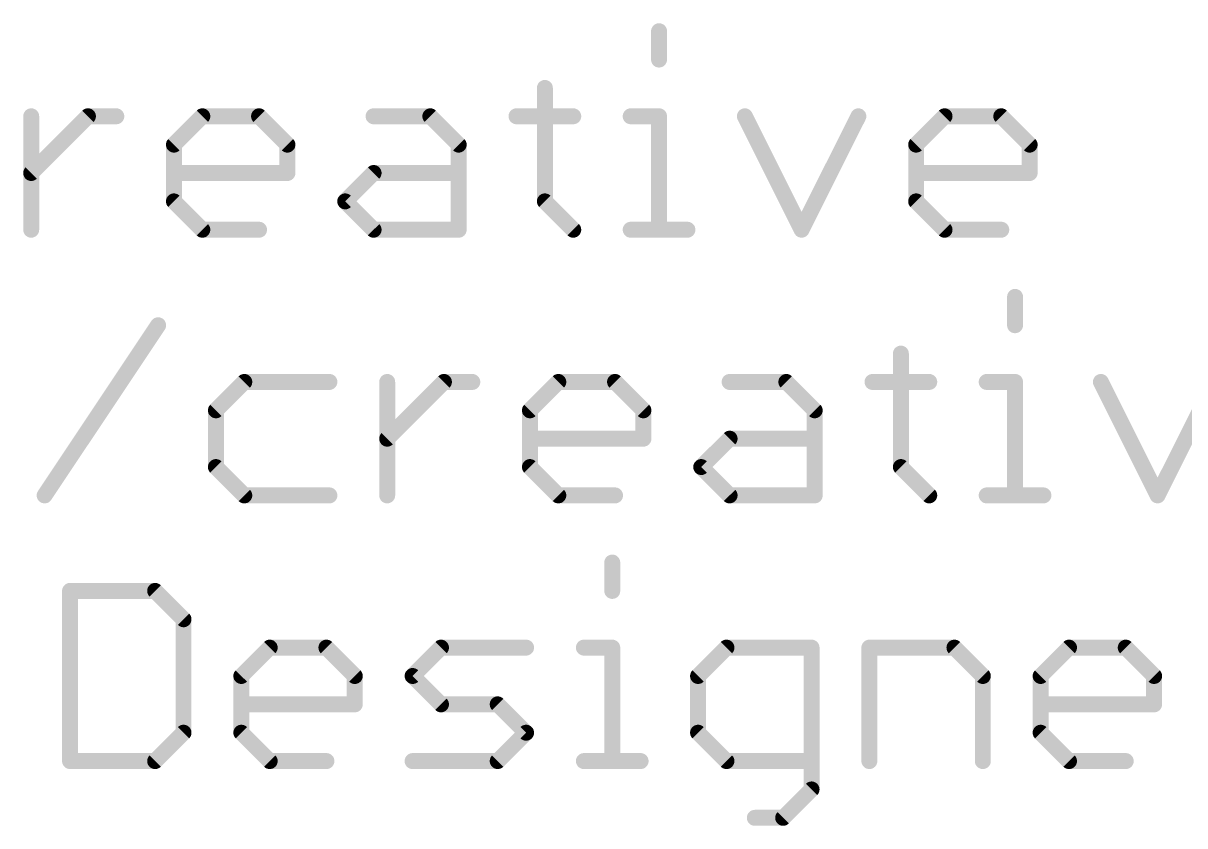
# Model space of a CAD drawing. Extents: x -33 to 74, y -11 to 28.
# Drawn here: x -1.64 to 9.46, y -10.7 to -3.03 of the extents above; entities that cross this region are included whole.
import ezdxf

# ---------------------------------------------------------------- set-up
doc = ezdxf.new("R2010")
doc.units = 0
doc.layers.add('51', color=53, linetype='CONTINUOUS')

msp = doc.modelspace()

# ---------------------------------------------------------------- linework, layer by layer
at = {"layer": '51', "const_width": 0.1524}
for points in [[(4.4362, -3.1056), (4.4362, -3.3768)], [(3.3448, -3.648), (3.3448, -4.7326)], [(-1.565, -5.0038), (-1.565, -3.9191)], [(-1.565, -4.4615), (-1.0226, -3.9191)], [(-1.0226, -3.9191), (-0.7515, -3.9191)], [(-0.2007, -4.1903), (0.0705, -3.9191)], [(0.0705, -3.9191), (0.6128, -3.9191)], [(0.6128, -3.9191), (0.884, -4.1903)], [(1.7076, -3.9191), (2.25, -3.9191)], [(2.25, -3.9191), (2.5211, -4.1903)], [(3.0736, -3.9191), (3.616, -3.9191)], [(4.1651, -3.9191), (4.4362, -3.9191)], [(4.4362, -3.9191), (4.4362, -5.0038)], [(5.2565, -3.9191), (5.7988, -5.0038)], [(5.7988, -5.0038), (6.3412, -3.9191)], [(6.8937, -4.1903), (7.1648, -3.9191)], [(7.1648, -3.9191), (7.7072, -3.9191)], [(7.7072, -3.9191), (7.9783, -4.1903)], [(-0.2007, -4.7326), (-0.2007, -4.1903)], [(0.884, -4.1903), (0.884, -4.4615)], [(2.5211, -4.1903), (2.5211, -5.0038)], [(6.8937, -4.7326), (6.8937, -4.1903)], [(7.9783, -4.1903), (7.9783, -4.4615)], [(0.884, -4.4615), (-0.2007, -4.4615)], [(1.4365, -4.7326), (1.7076, -4.4615)], [(1.7076, -4.4615), (2.5211, -4.4615)], [(7.9783, -4.4615), (6.8937, -4.4615)], [(0.0705, -5.0038), (-0.2007, -4.7326)], [(1.7076, -5.0038), (1.4365, -4.7326)], [(3.3448, -4.7326), (3.616, -5.0038)], [(7.1648, -5.0038), (6.8937, -4.7326)], [(0.6128, -5.0038), (0.0705, -5.0038)], [(2.5211, -5.0038), (1.7076, -5.0038)], [(4.1651, -5.0038), (4.7074, -5.0038)], [(7.7072, -5.0038), (7.1648, -5.0038)], [(7.839, -5.6456), (7.839, -5.9168)], [(-1.4366, -7.5438), (-0.3519, -5.9168)], [(6.7475, -6.188), (6.7475, -7.2726)], [(0.4718, -6.4591), (0.2006, -6.7303)], [(1.2853, -6.4591), (0.4718, -6.4591)], [(1.8377, -7.5438), (1.8377, -6.4591)], [(1.8377, -7.0015), (2.3801, -6.4591)], [(2.3801, -6.4591), (2.6512, -6.4591)], [(3.202, -6.7303), (3.4732, -6.4591)], [(3.4732, -6.4591), (4.0155, -6.4591)], [(4.0155, -6.4591), (4.2867, -6.7303)], [(5.1104, -6.4591), (5.6527, -6.4591)], [(5.6527, -6.4591), (5.9239, -6.7303)], [(6.4764, -6.4591), (7.0187, -6.4591)], [(7.5678, -6.4591), (7.839, -6.4591)], [(7.839, -6.4591), (7.839, -7.5438)], [(8.6592, -6.4591), (9.2016, -7.5438)], [(9.2016, -7.5438), (9.7439, -6.4591)], [(0.2006, -6.7303), (0.2006, -7.2726)], [(3.202, -7.2726), (3.202, -6.7303)], [(4.2867, -6.7303), (4.2867, -7.0015)], [(5.9239, -6.7303), (5.9239, -7.5438)], [(4.2867, -7.0015), (3.202, -7.0015)], [(4.8392, -7.2726), (5.1104, -7.0015)], [(5.1104, -7.0015), (5.9239, -7.0015)], [(0.2006, -7.2726), (0.4718, -7.5438)], [(3.4732, -7.5438), (3.202, -7.2726)], [(5.1104, -7.5438), (4.8392, -7.2726)], [(6.7475, -7.2726), (7.0187, -7.5438)], [(0.4718, -7.5438), (1.2853, -7.5438)], [(4.0155, -7.5438), (3.4732, -7.5438)], [(5.9239, -7.5438), (5.1104, -7.5438)], [(7.5678, -7.5438), (8.1101, -7.5438)], [(3.9888, -8.1856), (3.9888, -8.4568)], [(-1.1938, -8.4568), (-1.1938, -10.0838)], [(-0.3803, -8.4568), (-1.1938, -8.4568)], [(-0.1091, -8.728), (-0.3803, -8.4568)], [(-0.1091, -9.8126), (-0.1091, -8.728)], [(0.4434, -9.2703), (0.7145, -8.9991)], [(0.7145, -8.9991), (1.2569, -8.9991)], [(1.2569, -8.9991), (1.528, -9.2703)], [(2.0805, -9.2703), (2.3517, -8.9991)], [(2.3517, -8.9991), (3.1652, -8.9991)], [(3.7177, -8.9991), (3.9888, -8.9991)], [(3.9888, -8.9991), (3.9888, -10.0838)], [(5.0803, -8.9991), (4.8091, -9.2703)], [(5.8938, -8.9991), (5.0803, -8.9991)], [(5.8938, -10.355), (5.8938, -8.9991)], [(6.4463, -10.0838), (6.4463, -8.9991)], [(6.4463, -8.9991), (7.2598, -8.9991)], [(7.2598, -8.9991), (7.5309, -9.2703)], [(8.0834, -9.2703), (8.3546, -8.9991)], [(8.3546, -8.9991), (8.8969, -8.9991)], [(8.8969, -8.9991), (9.1681, -9.2703)], [(0.4434, -9.8126), (0.4434, -9.2703)], [(1.528, -9.2703), (1.528, -9.5415)], [(2.3517, -9.5415), (2.0805, -9.2703)], [(4.8091, -9.2703), (4.8091, -9.8126)], [(7.5309, -9.2703), (7.5309, -10.0838)], [(8.0834, -9.8126), (8.0834, -9.2703)], [(9.1681, -9.2703), (9.1681, -9.5415)], [(1.528, -9.5415), (0.4434, -9.5415)], [(2.894, -9.5415), (2.3517, -9.5415)], [(3.1652, -9.8126), (2.894, -9.5415)], [(9.1681, -9.5415), (8.0834, -9.5415)], [(-0.3803, -10.0838), (-0.1091, -9.8126)], [(0.7145, -10.0838), (0.4434, -9.8126)], [(2.894, -10.0838), (3.1652, -9.8126)], [(4.8091, -9.8126), (5.0803, -10.0838)], [(8.3546, -10.0838), (8.0834, -9.8126)], [(-1.1938, -10.0838), (-0.3803, -10.0838)], [(1.2569, -10.0838), (0.7145, -10.0838)], [(2.0805, -10.0838), (2.894, -10.0838)], [(3.7177, -10.0838), (4.26, -10.0838)], [(5.0803, -10.0838), (5.8938, -10.0838)], [(8.8969, -10.0838), (8.3546, -10.0838)], [(5.6226, -10.6261), (5.8938, -10.355)], [(5.3514, -10.6261), (5.6226, -10.6261)]]:
    msp.add_lwpolyline(points, dxfattribs=at)
at = {"layer": '51', "const_width": 0.0762}
for points in [[(4.4743, -3.1056, 1), (4.3981, -3.1056)], [(4.3981, -3.3768, 1), (4.4743, -3.3768)], [(3.3829, -3.648, 1), (3.3067, -3.648)], [(-1.5269, -3.9191, 1), (-1.6031, -3.9191)], [(-1.0226, -3.881, 1), (-1.0226, -3.9572)], [(-0.9957, -3.9461, 1), (-1.0496, -3.8922)], [(-0.7515, -3.9572, 1), (-0.7515, -3.881)], [(0.0705, -3.881, 1), (0.0705, -3.9572)], [(0.0974, -3.9461, 1), (0.0435, -3.8922)], [(0.6398, -3.8922, 1), (0.5859, -3.9461)], [(0.6128, -3.9572, 1), (0.6128, -3.881)], [(1.7076, -3.881, 1), (1.7076, -3.9572)], [(2.2769, -3.8922, 1), (2.223, -3.9461)], [(2.25, -3.9572, 1), (2.25, -3.881)], [(3.0736, -3.881, 1), (3.0736, -3.9572)], [(3.616, -3.9572, 1), (3.616, -3.881)], [(4.1651, -3.881, 1), (4.1651, -3.9572)], [(4.4743, -3.9191, 1), (4.3981, -3.9191)], [(4.4362, -3.9572, 1), (4.4362, -3.881)], [(5.2906, -3.9021, 1), (5.2224, -3.9362)], [(6.3752, -3.9362, 1), (6.3071, -3.9021)], [(7.1648, -3.881, 1), (7.1648, -3.9572)], [(7.1918, -3.9461, 1), (7.1379, -3.8922)], [(7.7341, -3.8922, 1), (7.6802, -3.9461)], [(7.7072, -3.9572, 1), (7.7072, -3.881)], [(-0.1626, -4.1903, 1), (-0.2388, -4.1903)], [(-0.2276, -4.1634, 1), (-0.1737, -4.2172)], [(0.9221, -4.1903, 1), (0.8459, -4.1903)], [(0.857, -4.2172, 1), (0.9109, -4.1634)], [(2.5592, -4.1903, 1), (2.483, -4.1903)], [(2.4942, -4.2172, 1), (2.5481, -4.1634)], [(6.9318, -4.1903, 1), (6.8556, -4.1903)], [(6.8667, -4.1634, 1), (6.9206, -4.2172)], [(8.0164, -4.1903, 1), (7.9402, -4.1903)], [(7.9514, -4.2172, 1), (8.0053, -4.1634)], [(-1.5919, -4.4345, 1), (-1.538, -4.4884)], [(-0.2007, -4.4234, 1), (-0.2007, -4.4996)], [(0.8459, -4.4615, 1), (0.9221, -4.4615)], [(0.884, -4.4996, 1), (0.884, -4.4234)], [(1.7076, -4.4234, 1), (1.7076, -4.4996)], [(1.7346, -4.4884, 1), (1.6807, -4.4345)], [(2.5211, -4.4996, 1), (2.5211, -4.4234)], [(6.8937, -4.4234, 1), (6.8937, -4.4996)], [(7.9402, -4.4615, 1), (8.0164, -4.4615)], [(7.9783, -4.4996, 1), (7.9783, -4.4234)], [(-0.1737, -4.7057, 1), (-0.2276, -4.7596)], [(1.4634, -4.7057, 1), (1.4095, -4.7596)], [(3.3717, -4.7057, 1), (3.3179, -4.7596)], [(6.9206, -4.7057, 1), (6.8667, -4.7596)], [(-0.2388, -4.7326, 1), (-0.1626, -4.7326)], [(1.4095, -4.7057, 1), (1.4634, -4.7596)], [(3.3067, -4.7326, 1), (3.3829, -4.7326)], [(6.8556, -4.7326, 1), (6.9318, -4.7326)], [(-1.6031, -5.0038, 1), (-1.5269, -5.0038)], [(0.0705, -4.9657, 1), (0.0705, -5.0419)], [(0.0435, -5.0307, 1), (0.0974, -4.9769)], [(0.6128, -5.0419, 1), (0.6128, -4.9657)], [(1.7076, -4.9657, 1), (1.7076, -5.0419)], [(1.6807, -5.0307, 1), (1.7346, -4.9769)], [(2.483, -5.0038, 1), (2.5592, -5.0038)], [(2.5211, -5.0419, 1), (2.5211, -4.9657)], [(3.589, -5.0307, 1), (3.6429, -4.9769)], [(4.1651, -4.9657, 1), (4.1651, -5.0419)], [(4.3981, -5.0038, 1), (4.4743, -5.0038)], [(4.7074, -5.0419, 1), (4.7074, -4.9657)], [(5.7648, -4.9868, 1), (5.8329, -5.0208)], [(5.7648, -5.0208, 1), (5.8329, -4.9868)], [(7.1648, -4.9657, 1), (7.1648, -5.0419)], [(7.1379, -5.0307, 1), (7.1918, -4.9769)], [(7.7072, -5.0419, 1), (7.7072, -4.9657)], [(7.8771, -5.6456, 1), (7.8009, -5.6456)], [(-0.3202, -5.9379, 1), (-0.3836, -5.8957)], [(7.8009, -5.9168, 1), (7.8771, -5.9168)], [(6.7856, -6.188, 1), (6.7094, -6.188)], [(0.4718, -6.421, 1), (0.4718, -6.4972)], [(0.4987, -6.4861, 1), (0.4448, -6.4322)], [(1.2853, -6.4972, 1), (1.2853, -6.421)], [(1.8758, -6.4591, 1), (1.7996, -6.4591)], [(2.3801, -6.421, 1), (2.3801, -6.4972)], [(2.407, -6.4861, 1), (2.3531, -6.4322)], [(2.6512, -6.4972, 1), (2.6512, -6.421)], [(3.4732, -6.421, 1), (3.4732, -6.4972)], [(3.5001, -6.4861, 1), (3.4463, -6.4322)], [(4.0425, -6.4322, 1), (3.9886, -6.4861)], [(4.0155, -6.4972, 1), (4.0155, -6.421)], [(5.1104, -6.421, 1), (5.1104, -6.4972)], [(5.6796, -6.4322, 1), (5.6258, -6.4861)], [(5.6527, -6.4972, 1), (5.6527, -6.421)], [(6.4764, -6.421, 1), (6.4764, -6.4972)], [(7.0187, -6.4972, 1), (7.0187, -6.421)], [(7.5678, -6.421, 1), (7.5678, -6.4972)], [(7.8771, -6.4591, 1), (7.8009, -6.4591)], [(7.839, -6.4972, 1), (7.839, -6.421)], [(8.6933, -6.4421, 1), (8.6252, -6.4762)], [(0.2387, -6.7303, 1), (0.1625, -6.7303)], [(3.2401, -6.7303, 1), (3.1639, -6.7303)], [(4.3248, -6.7303, 1), (4.2486, -6.7303)], [(5.962, -6.7303, 1), (5.8858, -6.7303)], [(0.1736, -6.7034, 1), (0.2275, -6.7572)], [(3.1751, -6.7034, 1), (3.229, -6.7572)], [(4.2598, -6.7572, 1), (4.3136, -6.7034)], [(5.8969, -6.7572, 1), (5.9508, -6.7034)], [(1.8108, -6.9745, 1), (1.8647, -7.0284)], [(3.202, -6.9634, 1), (3.202, -7.0396)], [(4.2486, -7.0015, 1), (4.3248, -7.0015)], [(4.2867, -7.0396, 1), (4.2867, -6.9634)], [(5.1104, -6.9634, 1), (5.1104, -7.0396)], [(5.1373, -7.0284, 1), (5.0834, -6.9745)], [(5.9239, -7.0396, 1), (5.9239, -6.9634)], [(0.2275, -7.2457, 1), (0.1736, -7.2996)], [(3.229, -7.2457, 1), (3.1751, -7.2996)], [(4.8661, -7.2457, 1), (4.8123, -7.2996)], [(4.8123, -7.2457, 1), (4.8661, -7.2996)], [(6.7745, -7.2457, 1), (6.7206, -7.2996)], [(0.1625, -7.2726, 1), (0.2387, -7.2726)], [(3.1639, -7.2726, 1), (3.2401, -7.2726)], [(6.7094, -7.2726, 1), (6.7856, -7.2726)], [(-1.4683, -7.5227, 1), (-1.4049, -7.5649)], [(0.4718, -7.5057, 1), (0.4718, -7.5819)], [(0.4448, -7.5707, 1), (0.4987, -7.5169)], [(1.2853, -7.5819, 1), (1.2853, -7.5057)], [(1.7996, -7.5438, 1), (1.8758, -7.5438)], [(3.4732, -7.5057, 1), (3.4732, -7.5819)], [(3.4463, -7.5707, 1), (3.5001, -7.5169)], [(4.0155, -7.5819, 1), (4.0155, -7.5057)], [(5.1104, -7.5057, 1), (5.1104, -7.5819)], [(5.0834, -7.5707, 1), (5.1373, -7.5169)], [(5.8858, -7.5438, 1), (5.962, -7.5438)], [(5.9239, -7.5819, 1), (5.9239, -7.5057)], [(6.9917, -7.5707, 1), (7.0456, -7.5169)], [(7.5678, -7.5057, 1), (7.5678, -7.5819)], [(7.8009, -7.5438, 1), (7.8771, -7.5438)], [(8.1101, -7.5819, 1), (8.1101, -7.5057)], [(9.1675, -7.5268, 1), (9.2356, -7.5608)], [(9.1675, -7.5608, 1), (9.2356, -7.5268)], [(4.0269, -8.1856, 1), (3.9507, -8.1856)], [(-1.1557, -8.4568, 1), (-1.2319, -8.4568)], [(-1.1938, -8.4187, 1), (-1.1938, -8.4949)], [(-0.3534, -8.4299, 1), (-0.4072, -8.4838)], [(-0.3803, -8.4949, 1), (-0.3803, -8.4187)], [(3.9507, -8.4568, 1), (4.0269, -8.4568)], [(-0.071, -8.728, 1), (-0.1472, -8.728)], [(-0.1361, -8.7549, 1), (-0.0822, -8.701)], [(0.7145, -8.961, 1), (0.7145, -9.0372)], [(0.7415, -9.0261, 1), (0.6876, -8.9722)], [(1.2838, -8.9722, 1), (1.2299, -9.0261)], [(1.2569, -9.0372, 1), (1.2569, -8.961)], [(2.3517, -8.961, 1), (2.3517, -9.0372)], [(2.3786, -9.0261, 1), (2.3247, -8.9722)], [(3.1652, -9.0372, 1), (3.1652, -8.961)], [(3.7177, -8.961, 1), (3.7177, -9.0372)], [(4.0269, -8.9991, 1), (3.9507, -8.9991)], [(3.9888, -9.0372, 1), (3.9888, -8.961)], [(5.0803, -8.961, 1), (5.0803, -9.0372)], [(5.1072, -9.0261, 1), (5.0533, -8.9722)], [(5.9319, -8.9991, 1), (5.8557, -8.9991)], [(5.8938, -9.0372, 1), (5.8938, -8.961)], [(6.4844, -8.9991, 1), (6.4082, -8.9991)], [(6.4463, -8.961, 1), (6.4463, -9.0372)], [(7.2867, -8.9722, 1), (7.2328, -9.0261)], [(7.2598, -9.0372, 1), (7.2598, -8.961)], [(8.3546, -8.961, 1), (8.3546, -9.0372)], [(8.3815, -9.0261, 1), (8.3276, -8.9722)], [(8.9239, -8.9722, 1), (8.87, -9.0261)], [(8.8969, -9.0372, 1), (8.8969, -8.961)], [(0.4815, -9.2703, 1), (0.4053, -9.2703)], [(0.4164, -9.2434, 1), (0.4703, -9.2972)], [(1.5661, -9.2703, 1), (1.4899, -9.2703)], [(1.5011, -9.2972, 1), (1.555, -9.2434)], [(2.1075, -9.2434, 1), (2.0536, -9.2972)], [(2.0536, -9.2434, 1), (2.1075, -9.2972)], [(4.8472, -9.2703, 1), (4.771, -9.2703)], [(4.7822, -9.2434, 1), (4.836, -9.2972)], [(7.569, -9.2703, 1), (7.4928, -9.2703)], [(7.504, -9.2972, 1), (7.5579, -9.2434)], [(8.1215, -9.2703, 1), (8.0453, -9.2703)], [(8.0565, -9.2434, 1), (8.1104, -9.2972)], [(9.2062, -9.2703, 1), (9.13, -9.2703)], [(9.1411, -9.2972, 1), (9.195, -9.2434)], [(0.4434, -9.5034, 1), (0.4434, -9.5796)], [(1.4899, -9.5415, 1), (1.5661, -9.5415)], [(1.528, -9.5796, 1), (1.528, -9.5034)], [(2.3517, -9.5034, 1), (2.3517, -9.5796)], [(2.3247, -9.5684, 1), (2.3786, -9.5145)], [(2.9209, -9.5145, 1), (2.8671, -9.5684)], [(2.894, -9.5796, 1), (2.894, -9.5034)], [(8.0834, -9.5034, 1), (8.0834, -9.5796)], [(9.13, -9.5415, 1), (9.2062, -9.5415)], [(9.1681, -9.5796, 1), (9.1681, -9.5034)], [(-0.0822, -9.8396, 1), (-0.1361, -9.7857)], [(0.4703, -9.7857, 1), (0.4164, -9.8396)], [(3.1921, -9.8396, 1), (3.1382, -9.7857)], [(3.1382, -9.8396, 1), (3.1921, -9.7857)], [(4.836, -9.7857, 1), (4.7822, -9.8396)], [(8.1104, -9.7857, 1), (8.0565, -9.8396)], [(-0.1472, -9.8126, 1), (-0.071, -9.8126)], [(0.4053, -9.8126, 1), (0.4815, -9.8126)], [(4.771, -9.8126, 1), (4.8472, -9.8126)], [(8.0453, -9.8126, 1), (8.1215, -9.8126)], [(-1.1938, -10.0457, 1), (-1.1938, -10.1219)], [(-1.2319, -10.0838, 1), (-1.1557, -10.0838)], [(-0.4072, -10.0569, 1), (-0.3534, -10.1107)], [(-0.3803, -10.1219, 1), (-0.3803, -10.0457)], [(0.7145, -10.0457, 1), (0.7145, -10.1219)], [(0.6876, -10.1107, 1), (0.7415, -10.0569)], [(1.2569, -10.1219, 1), (1.2569, -10.0457)], [(2.0805, -10.0457, 1), (2.0805, -10.1219)], [(2.8671, -10.0569, 1), (2.9209, -10.1107)], [(2.894, -10.1219, 1), (2.894, -10.0457)], [(3.7177, -10.0457, 1), (3.7177, -10.1219)], [(3.9507, -10.0838, 1), (4.0269, -10.0838)], [(4.26, -10.1219, 1), (4.26, -10.0457)], [(5.0803, -10.0457, 1), (5.0803, -10.1219)], [(5.0533, -10.1107, 1), (5.1072, -10.0569)], [(5.8938, -10.1219, 1), (5.8938, -10.0457)], [(6.4082, -10.0838, 1), (6.4844, -10.0838)], [(7.4928, -10.0838, 1), (7.569, -10.0838)], [(8.3546, -10.0457, 1), (8.3546, -10.1219)], [(8.3276, -10.1107, 1), (8.3815, -10.0569)], [(8.8969, -10.1219, 1), (8.8969, -10.0457)], [(5.8557, -10.355, 1), (5.9319, -10.355)], [(5.9207, -10.3819, 1), (5.8668, -10.328)], [(5.3514, -10.588, 1), (5.3514, -10.6642)], [(5.5957, -10.5992, 1), (5.6495, -10.6531)], [(5.6226, -10.6642, 1), (5.6226, -10.588)]]:
    msp.add_lwpolyline(points, format="xyb", dxfattribs=at)

doc.saveas('drawing.dxf')
